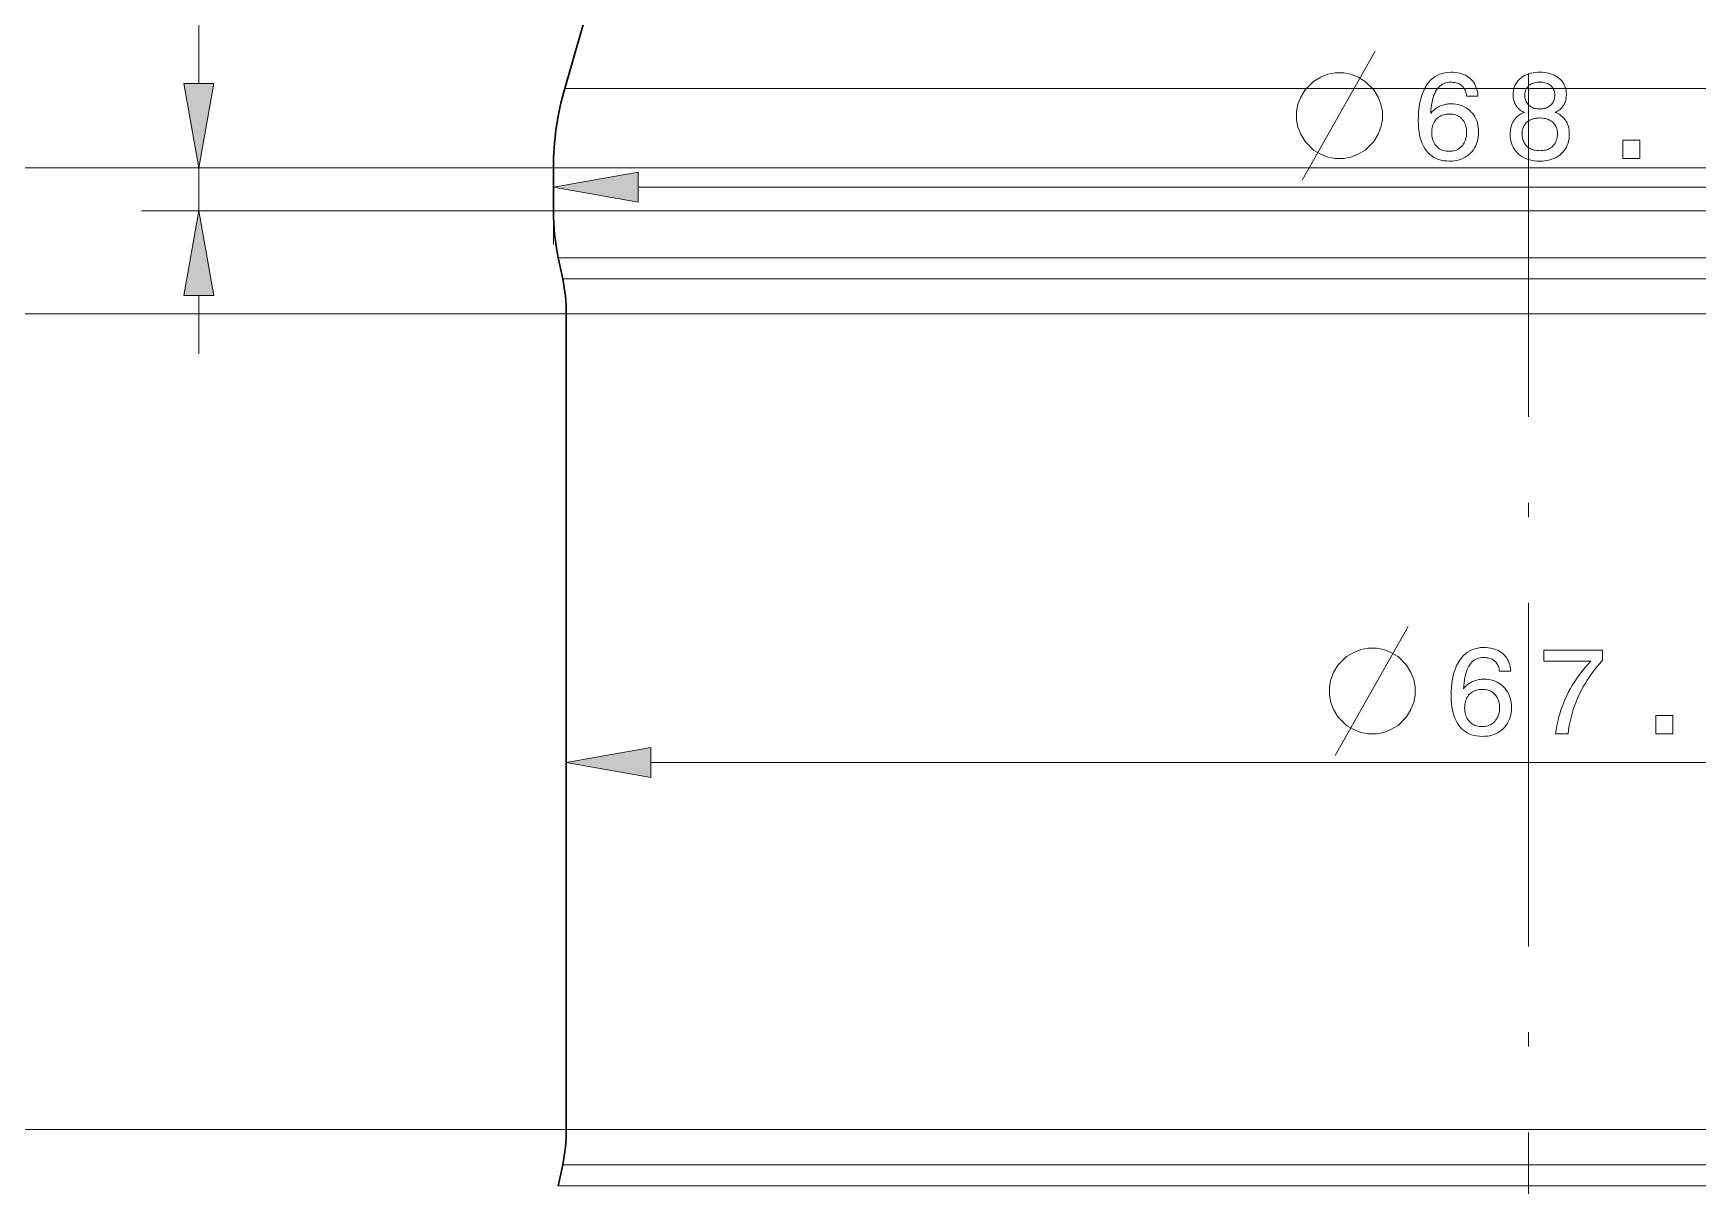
# Model space of a CAD drawing. Extents: x 0 to 297, y 0 to 532.
# Drawn here: x 62.6 to 120.7, y 147.3 to 187.6 of the extents above; entities that cross this region are included whole.
import ezdxf

# ---------------------------------------------------------------- set-up
doc = ezdxf.new("R2010")
doc.units = 0
doc.linetypes.add('DASHDOT', pattern=[18.5, 12, -3, 0.5, -3])

msp = doc.modelspace()

# ---------------------------------------------------------------- linework, layer by layer
at = {"color": 7, "linetype": 'DASHDOT', "lineweight": 13}
msp.add_line((114.834, 371.208), (114.834, 122.985), dxfattribs=at)
at = {"color": 7, "lineweight": 13, "ltscale": 0.271434}
msp.add_line((68.396, 185.862), (68.396, 196.719), dxfattribs=at)
at = {"color": 7, "lineweight": 30, "ltscale": 0.095312}
msp.add_line((82.237, 189.348), (81.178, 185.686), dxfattribs=at)
at = {"color": 7, "lineweight": 13, "ltscale": 0.438017}
msp.add_line((98.698, 185.686), (81.178, 185.686), dxfattribs=at)
at = {"color": 7, "lineweight": 13}
for p, q in [((148.491, 185.686), (98.698, 185.686)), ((80.784, 182.908), (49.167, 182.908)), ((148.884, 182.908), (98.51, 182.908)), ((83.739, 182.234), (145.93, 182.234)), ((148.884, 181.408), (98.51, 181.408)), ((148.715, 179.77), (98.591, 179.77)), ((148.561, 179.036), (98.665, 179.036)), ((81.234, 177.808), (57.645, 177.808)), ((148.434, 177.808), (98.725, 177.808)), ((84.189, 162.132), (145.48, 162.132)), ((81.234, 149.308), (57.645, 149.308)), ((81.234, 149.308), (57.645, 149.308)), ((148.434, 149.308), (98.725, 149.308)), ((148.561, 148.079), (98.665, 148.079)), ((148.715, 147.345), (98.591, 147.345))]:
    msp.add_line(p, q, dxfattribs=at)
at = {"color": 7, "lineweight": 13, "ltscale": 0.359695}
for p, q in [((80.784, 182.908), (66.396, 182.908)), ((80.784, 181.408), (66.396, 181.408))]:
    msp.add_line(p, q, dxfattribs=at)
at = {"color": 7, "lineweight": 13, "ltscale": 0.0375}
msp.add_line((68.396, 181.408), (68.396, 182.908), dxfattribs=at)
at = {"color": 7, "lineweight": 13, "ltscale": 0.066847}
msp.add_line((80.784, 182.908), (80.784, 180.234), dxfattribs=at)
at = {"color": 7, "lineweight": 30, "ltscale": 0.0375}
msp.add_line((80.784, 181.408), (80.784, 182.908), dxfattribs=at)
at = {"color": 7, "lineweight": 13, "ltscale": 0.443139}
for p, q in [((98.51, 182.908), (80.784, 182.908)), ((98.51, 181.408), (80.784, 181.408))]:
    msp.add_line(p, q, dxfattribs=at)
at = {"color": 7, "lineweight": 30, "ltscale": 0.01875}
for p, q in [((81.107, 179.036), (80.954, 179.77)), ((81.107, 148.079), (80.954, 147.345))]:
    msp.add_line(p, q, dxfattribs=at)
at = {"color": 7, "lineweight": 13, "ltscale": 0.440934}
for p, q in [((98.591, 179.77), (80.954, 179.77)), ((98.591, 147.345), (80.954, 147.345))]:
    msp.add_line(p, q, dxfattribs=at)
at = {"color": 7, "lineweight": 13, "ltscale": 0.438936}
for p, q in [((98.665, 179.036), (81.107, 179.036)), ((98.665, 148.079), (81.107, 148.079))]:
    msp.add_line(p, q, dxfattribs=at)
at = {"color": 7, "lineweight": 13, "ltscale": 0.051139}
msp.add_line((68.396, 176.408), (68.396, 178.453), dxfattribs=at)
at = {"color": 7, "lineweight": 30}
msp.add_line((81.234, 149.308), (81.234, 177.808), dxfattribs=at)
at = {"color": 7, "lineweight": 13, "ltscale": 0.437283}
for p, q in [((98.725, 177.808), (81.234, 177.808)), ((98.725, 149.308), (81.234, 149.308))]:
    msp.add_line(p, q, dxfattribs=at)
at = {"color": 7, "lineweight": 13}
for points in [[(106.935, 182.484), (108.635, 185.484), (109.485, 186.984)], [(108.084, 162.382), (109.784, 165.382), (110.634, 166.882)]]:
    msp.add_lwpolyline(points, dxfattribs=at)
for points in [[(108.385, 186.234), (108.085, 186.234), (107.835, 186.184), (107.585, 186.084), (107.335, 185.934), (107.035, 185.634), (106.885, 185.384), (106.785, 185.134), (106.735, 184.884), (106.735, 184.584), (106.785, 184.334), (106.885, 184.084), (107.035, 183.834), (107.335, 183.534), (107.585, 183.384), (107.835, 183.284), (108.085, 183.234), (108.385, 183.234), (108.635, 183.284), (108.885, 183.384), (109.135, 183.534), (109.435, 183.834), (109.585, 184.084), (109.685, 184.334), (109.735, 184.584), (109.735, 184.884), (109.685, 185.134), (109.585, 185.384), (109.435, 185.634), (109.135, 185.934), (108.885, 186.084), (108.635, 186.184)], [(113.071, 185.422), (112.675, 185.422), (112.669, 185.468), (112.661, 185.511), (112.651, 185.553), (112.638, 185.592), (112.623, 185.628), (112.605, 185.663), (112.586, 185.696), (112.564, 185.726), (112.539, 185.754), (112.513, 185.779), (112.484, 185.803), (112.453, 185.824), (112.42, 185.842), (112.385, 185.858), (112.348, 185.872), (112.308, 185.883), (112.267, 185.892), (112.224, 185.898), (112.178, 185.902), (112.131, 185.903), (112.067, 185.9), (112.006, 185.892), (111.947, 185.879), (111.892, 185.86), (111.841, 185.835), (111.792, 185.806), (111.746, 185.771), (111.703, 185.73), (111.664, 185.684), (111.627, 185.633), (111.594, 185.576), (111.563, 185.514), (111.535, 185.446), (111.51, 185.373), (111.488, 185.294), (111.469, 185.209), (111.453, 185.119), (111.44, 185.023), (111.43, 184.922), (111.423, 184.815), (111.448, 184.847), (111.475, 184.877), (111.504, 184.905), (111.533, 184.932), (111.563, 184.958), (111.594, 184.982), (111.627, 185.004), (111.661, 185.025), (111.696, 185.044), (111.731, 185.062), (111.768, 185.078), (111.806, 185.092), (111.845, 185.105), (111.884, 185.116), (111.925, 185.125), (111.966, 185.132), (112.008, 185.138), (112.051, 185.143), (112.095, 185.145), (112.139, 185.146), (112.223, 185.143), (112.303, 185.135), (112.38, 185.121), (112.454, 185.102), (112.525, 185.078), (112.593, 185.048), (112.657, 185.012), (112.718, 184.971), (112.776, 184.925), (112.831, 184.873), (112.881, 184.817), (112.927, 184.757), (112.966, 184.693), (113.001, 184.627), (113.03, 184.556), (113.054, 184.483), (113.073, 184.405), (113.086, 184.325), (113.094, 184.241), (113.097, 184.153), (113.094, 184.065), (113.085, 183.981), (113.071, 183.9), (113.051, 183.822), (113.026, 183.748), (112.995, 183.677), (112.959, 183.609), (112.916, 183.545), (112.869, 183.484), (112.815, 183.427), (112.757, 183.374), (112.696, 183.326), (112.631, 183.284), (112.562, 183.248), (112.49, 183.217), (112.415, 183.192), (112.336, 183.173), (112.253, 183.159), (112.168, 183.15), (112.078, 183.147), (111.975, 183.151), (111.877, 183.162), (111.784, 183.18), (111.696, 183.206), (111.613, 183.239), (111.535, 183.279), (111.461, 183.326), (111.393, 183.381), (111.329, 183.443), (111.271, 183.512), (111.218, 183.588), (111.17, 183.671), (111.128, 183.76), (111.091, 183.855), (111.061, 183.957), (111.035, 184.066), (111.016, 184.181), (111.002, 184.302), (110.993, 184.43), (110.99, 184.564), (110.993, 184.722), (111.002, 184.872), (111.017, 185.015), (111.038, 185.15), (111.065, 185.279), (111.098, 185.4), (111.137, 185.513), (111.181, 185.62), (111.232, 185.719), (111.289, 185.811), (111.351, 185.895), (111.418, 185.97), (111.489, 186.036), (111.566, 186.094), (111.647, 186.142), (111.733, 186.182), (111.824, 186.213), (111.919, 186.235), (112.02, 186.248), (112.125, 186.253), (112.208, 186.251), (112.289, 186.244), (112.365, 186.233), (112.438, 186.218), (112.508, 186.198), (112.573, 186.175), (112.635, 186.146), (112.694, 186.114), (112.749, 186.077), (112.8, 186.036), (112.848, 185.99), (112.89, 185.942), (112.929, 185.889), (112.963, 185.833), (112.992, 185.774), (113.017, 185.711), (113.037, 185.644), (113.053, 185.574), (113.064, 185.5)], [(114.697, 184.849), (114.658, 184.867), (114.621, 184.888), (114.587, 184.909), (114.554, 184.932), (114.523, 184.956), (114.495, 184.981), (114.468, 185.008), (114.443, 185.036), (114.42, 185.065), (114.399, 185.095), (114.381, 185.127), (114.364, 185.161), (114.349, 185.195), (114.336, 185.232), (114.325, 185.269), (114.316, 185.308), (114.309, 185.349), (114.304, 185.391), (114.301, 185.434), (114.3, 185.479), (114.303, 185.546), (114.311, 185.611), (114.324, 185.674), (114.342, 185.733), (114.365, 185.791), (114.393, 185.845), (114.427, 185.897), (114.466, 185.947), (114.509, 185.993), (114.559, 186.038), (114.612, 186.079), (114.668, 186.115), (114.728, 186.147), (114.79, 186.175), (114.856, 186.199), (114.925, 186.218), (114.997, 186.233), (115.072, 186.244), (115.151, 186.251), (115.232, 186.253), (115.314, 186.251), (115.393, 186.244), (115.468, 186.233), (115.54, 186.218), (115.609, 186.199), (115.675, 186.175), (115.738, 186.147), (115.797, 186.115), (115.853, 186.079), (115.906, 186.038), (115.954, 185.993), (115.998, 185.947), (116.036, 185.897), (116.07, 185.845), (116.098, 185.791), (116.121, 185.733), (116.139, 185.674), (116.152, 185.611), (116.159, 185.546), (116.162, 185.479), (116.161, 185.434), (116.158, 185.39), (116.153, 185.348), (116.146, 185.307), (116.138, 185.268), (116.127, 185.23), (116.114, 185.193), (116.1, 185.159), (116.083, 185.125), (116.065, 185.093), (116.044, 185.063), (116.022, 185.034), (115.997, 185.006), (115.971, 184.979), (115.942, 184.954), (115.911, 184.93), (115.879, 184.908), (115.844, 184.887), (115.807, 184.867), (115.768, 184.849), (115.816, 184.829), (115.861, 184.808), (115.905, 184.784), (115.946, 184.759), (115.984, 184.731), (116.02, 184.702), (116.054, 184.67), (116.085, 184.637), (116.113, 184.601), (116.14, 184.564), (116.164, 184.525), (116.185, 184.484), (116.204, 184.441), (116.22, 184.397), (116.234, 184.351), (116.245, 184.303), (116.254, 184.253), (116.26, 184.202), (116.264, 184.149), (116.265, 184.094), (116.262, 184.009), (116.254, 183.928), (116.24, 183.85), (116.22, 183.776), (116.195, 183.706), (116.165, 183.638), (116.128, 183.575), (116.086, 183.514), (116.039, 183.458), (115.986, 183.405), (115.928, 183.356), (115.866, 183.312), (115.801, 183.273), (115.731, 183.24), (115.658, 183.212), (115.58, 183.189), (115.499, 183.171), (115.414, 183.158), (115.325, 183.15), (115.232, 183.147), (115.139, 183.15), (115.05, 183.158), (114.965, 183.171), (114.884, 183.189), (114.807, 183.212), (114.734, 183.24), (114.664, 183.273), (114.599, 183.312), (114.537, 183.356), (114.48, 183.405), (114.427, 183.458), (114.379, 183.514), (114.338, 183.575), (114.301, 183.638), (114.271, 183.706), (114.246, 183.776), (114.226, 183.85), (114.212, 183.928), (114.204, 184.009), (114.201, 184.094), (114.202, 184.149), (114.206, 184.202), (114.213, 184.253), (114.221, 184.303), (114.233, 184.351), (114.246, 184.397), (114.263, 184.441), (114.282, 184.484), (114.303, 184.525), (114.327, 184.564), (114.353, 184.601), (114.382, 184.637), (114.413, 184.67), (114.446, 184.702), (114.482, 184.731), (114.52, 184.759), (114.561, 184.784), (114.604, 184.808), (114.649, 184.829)], [(67.875, 185.862), (68.396, 182.908), (68.917, 185.862)], [(114.711, 185.445), (114.713, 185.403), (114.717, 185.363), (114.724, 185.324), (114.734, 185.287), (114.747, 185.251), (114.763, 185.218), (114.781, 185.186), (114.802, 185.155), (114.827, 185.127), (114.854, 185.1), (114.883, 185.075), (114.914, 185.053), (114.948, 185.033), (114.983, 185.016), (115.019, 185.002), (115.058, 184.99), (115.099, 184.981), (115.141, 184.974), (115.186, 184.97), (115.232, 184.969), (115.279, 184.97), (115.324, 184.974), (115.366, 184.981), (115.407, 184.99), (115.446, 185.002), (115.483, 185.016), (115.519, 185.033), (115.552, 185.053), (115.583, 185.075), (115.613, 185.1), (115.64, 185.127), (115.664, 185.155), (115.685, 185.186), (115.704, 185.218), (115.719, 185.251), (115.732, 185.287), (115.742, 185.324), (115.749, 185.363), (115.754, 185.403), (115.755, 185.445), (115.754, 185.487), (115.749, 185.528), (115.742, 185.566), (115.733, 185.603), (115.72, 185.637), (115.705, 185.67), (115.687, 185.701), (115.666, 185.731), (115.642, 185.758), (115.616, 185.784), (115.587, 185.807), (115.556, 185.828), (115.523, 185.847), (115.488, 185.863), (115.45, 185.876), (115.411, 185.887), (115.369, 185.896), (115.326, 185.902), (115.28, 185.906), (115.232, 185.907), (115.185, 185.906), (115.139, 185.902), (115.096, 185.896), (115.055, 185.887), (115.016, 185.876), (114.978, 185.863), (114.943, 185.847), (114.91, 185.828), (114.879, 185.807), (114.851, 185.784), (114.824, 185.758), (114.8, 185.731), (114.78, 185.701), (114.762, 185.67), (114.746, 185.637), (114.734, 185.603), (114.724, 185.566), (114.717, 185.528), (114.713, 185.487)], [(112.679, 184.149), (112.677, 184.206), (112.673, 184.261), (112.664, 184.314), (112.653, 184.364), (112.639, 184.412), (112.621, 184.458), (112.6, 184.501), (112.575, 184.542), (112.548, 184.581), (112.517, 184.617), (112.483, 184.65), (112.448, 184.68), (112.41, 184.706), (112.371, 184.729), (112.329, 184.748), (112.286, 184.764), (112.24, 184.776), (112.192, 184.785), (112.143, 184.79), (112.091, 184.792), (112.033, 184.79), (111.978, 184.785), (111.925, 184.776), (111.875, 184.764), (111.828, 184.749), (111.783, 184.73), (111.74, 184.707), (111.7, 184.681), (111.663, 184.652), (111.628, 184.619), (111.596, 184.583), (111.568, 184.545), (111.543, 184.504), (111.521, 184.46), (111.502, 184.414), (111.487, 184.365), (111.476, 184.314), (111.467, 184.26), (111.462, 184.204), (111.461, 184.145), (111.462, 184.085), (111.467, 184.029), (111.475, 183.975), (111.487, 183.923), (111.502, 183.874), (111.52, 183.828), (111.542, 183.783), (111.566, 183.742), (111.595, 183.703), (111.626, 183.666), (111.66, 183.632), (111.697, 183.602), (111.736, 183.576), (111.777, 183.553), (111.821, 183.533), (111.867, 183.517), (111.915, 183.505), (111.966, 183.496), (112.019, 183.491), (112.074, 183.489), (112.127, 183.491), (112.178, 183.496), (112.227, 183.505), (112.274, 183.518), (112.318, 183.534), (112.361, 183.555), (112.402, 183.578), (112.44, 183.606), (112.477, 183.637), (112.511, 183.671), (112.543, 183.709), (112.572, 183.749), (112.597, 183.791), (112.619, 183.835), (112.637, 183.882), (112.652, 183.931), (112.664, 183.982), (112.672, 184.035), (112.677, 184.091)], [(114.617, 184.102), (114.618, 184.049), (114.623, 183.997), (114.631, 183.948), (114.643, 183.902), (114.658, 183.857), (114.676, 183.815), (114.698, 183.775), (114.722, 183.737), (114.751, 183.702), (114.782, 183.669), (114.816, 183.639), (114.853, 183.612), (114.892, 183.588), (114.933, 183.567), (114.977, 183.55), (115.024, 183.535), (115.072, 183.524), (115.123, 183.516), (115.176, 183.512), (115.232, 183.51), (115.288, 183.512), (115.342, 183.516), (115.393, 183.524), (115.442, 183.535), (115.489, 183.55), (115.533, 183.567), (115.574, 183.588), (115.613, 183.612), (115.65, 183.639), (115.684, 183.669), (115.716, 183.702), (115.744, 183.737), (115.769, 183.775), (115.79, 183.815), (115.808, 183.857), (115.823, 183.902), (115.835, 183.948), (115.843, 183.997), (115.848, 184.049), (115.85, 184.102), (115.848, 184.152), (115.843, 184.2), (115.835, 184.246), (115.824, 184.289), (115.809, 184.331), (115.791, 184.37), (115.769, 184.407), (115.745, 184.442), (115.717, 184.475), (115.685, 184.506), (115.651, 184.534), (115.615, 184.56), (115.576, 184.582), (115.534, 184.601), (115.49, 184.618), (115.443, 184.631), (115.394, 184.641), (115.343, 184.649), (115.289, 184.653), (115.232, 184.655), (115.176, 184.653), (115.122, 184.649), (115.071, 184.641), (115.022, 184.631), (114.976, 184.618), (114.932, 184.601), (114.891, 184.582), (114.852, 184.56), (114.815, 184.534), (114.781, 184.506), (114.75, 184.475), (114.722, 184.442), (114.697, 184.407), (114.676, 184.37), (114.658, 184.331), (114.643, 184.289), (114.631, 184.246), (114.623, 184.2), (114.618, 184.152)], [(118.133, 183.234), (118.133, 183.877), (118.73, 183.877), (118.73, 183.234)], [(83.739, 182.755), (80.784, 182.234), (83.739, 181.713)], [(68.917, 178.453), (68.396, 181.408), (67.875, 178.453)], [(109.534, 166.132), (109.234, 166.132), (108.984, 166.082), (108.734, 165.982), (108.484, 165.832), (108.184, 165.532), (108.034, 165.282), (107.934, 165.032), (107.884, 164.782), (107.884, 164.482), (107.934, 164.232), (108.034, 163.982), (108.184, 163.732), (108.484, 163.432), (108.734, 163.282), (108.984, 163.182), (109.234, 163.132), (109.534, 163.132), (109.784, 163.182), (110.034, 163.282), (110.284, 163.432), (110.584, 163.732), (110.734, 163.982), (110.834, 164.232), (110.884, 164.482), (110.884, 164.782), (110.834, 165.032), (110.734, 165.282), (110.584, 165.532), (110.284, 165.832), (110.034, 165.982), (109.784, 166.082)], [(114.22, 165.32), (113.824, 165.32), (113.818, 165.366), (113.81, 165.409), (113.799, 165.451), (113.787, 165.49), (113.771, 165.527), (113.754, 165.561), (113.734, 165.594), (113.712, 165.624), (113.688, 165.652), (113.661, 165.678), (113.632, 165.701), (113.602, 165.722), (113.569, 165.74), (113.533, 165.757), (113.496, 165.77), (113.457, 165.781), (113.416, 165.79), (113.373, 165.796), (113.327, 165.8), (113.28, 165.801), (113.215, 165.798), (113.154, 165.79), (113.096, 165.777), (113.041, 165.758), (112.989, 165.733), (112.94, 165.704), (112.895, 165.669), (112.852, 165.628), (112.812, 165.582), (112.776, 165.531), (112.742, 165.474), (112.712, 165.412), (112.684, 165.344), (112.659, 165.271), (112.637, 165.192), (112.618, 165.107), (112.602, 165.017), (112.589, 164.921), (112.579, 164.82), (112.571, 164.713), (112.597, 164.745), (112.624, 164.775), (112.652, 164.803), (112.681, 164.83), (112.712, 164.856), (112.743, 164.88), (112.776, 164.902), (112.81, 164.923), (112.844, 164.942), (112.88, 164.96), (112.917, 164.976), (112.955, 164.99), (112.994, 165.003), (113.033, 165.014), (113.073, 165.023), (113.115, 165.031), (113.157, 165.036), (113.2, 165.041), (113.243, 165.043), (113.288, 165.044), (113.372, 165.041), (113.452, 165.033), (113.529, 165.02), (113.603, 165), (113.674, 164.976), (113.742, 164.946), (113.806, 164.91), (113.867, 164.869), (113.925, 164.823), (113.98, 164.771), (114.03, 164.715), (114.075, 164.655), (114.115, 164.592), (114.15, 164.525), (114.179, 164.455), (114.203, 164.381), (114.221, 164.304), (114.235, 164.223), (114.243, 164.139), (114.245, 164.051), (114.242, 163.963), (114.234, 163.879), (114.22, 163.798), (114.2, 163.72), (114.175, 163.646), (114.144, 163.575), (114.107, 163.508), (114.065, 163.443), (114.017, 163.382), (113.964, 163.325), (113.906, 163.272), (113.844, 163.224), (113.779, 163.182), (113.711, 163.146), (113.639, 163.115), (113.563, 163.09), (113.485, 163.071), (113.402, 163.057), (113.316, 163.048), (113.227, 163.045), (113.124, 163.049), (113.026, 163.06), (112.933, 163.078), (112.845, 163.104), (112.762, 163.137), (112.683, 163.177), (112.61, 163.224), (112.542, 163.279), (112.478, 163.341), (112.42, 163.41), (112.366, 163.486), (112.319, 163.569), (112.277, 163.658), (112.24, 163.754), (112.209, 163.856), (112.184, 163.964), (112.164, 164.079), (112.15, 164.2), (112.142, 164.328), (112.139, 164.462), (112.142, 164.62), (112.151, 164.77), (112.166, 164.913), (112.187, 165.048), (112.214, 165.177), (112.247, 165.298), (112.285, 165.411), (112.33, 165.518), (112.381, 165.617), (112.437, 165.709), (112.5, 165.793), (112.566, 165.868), (112.638, 165.934), (112.714, 165.992), (112.796, 166.04), (112.882, 166.08), (112.972, 166.111), (113.068, 166.133), (113.168, 166.146), (113.273, 166.151), (113.357, 166.149), (113.437, 166.142), (113.514, 166.131), (113.587, 166.116), (113.656, 166.097), (113.722, 166.073), (113.784, 166.044), (113.843, 166.012), (113.898, 165.975), (113.949, 165.934), (113.996, 165.889), (114.039, 165.84), (114.078, 165.787), (114.111, 165.731), (114.141, 165.672), (114.166, 165.609), (114.186, 165.542), (114.202, 165.472), (114.213, 165.398)], [(115.782, 163.132), (115.804, 163.276), (115.829, 163.417), (115.859, 163.557), (115.892, 163.694), (115.93, 163.83), (115.972, 163.964), (116.018, 164.095), (116.068, 164.225), (116.122, 164.352), (116.18, 164.478), (116.242, 164.602), (116.309, 164.725), (116.381, 164.847), (116.457, 164.968), (116.538, 165.088), (116.623, 165.206), (116.713, 165.324), (116.808, 165.44), (116.907, 165.556), (117.011, 165.67), (115.371, 165.67), (115.371, 166.064), (117.427, 166.064), (117.427, 165.706), (117.326, 165.594), (117.23, 165.48), (117.138, 165.365), (117.05, 165.247), (116.967, 165.128), (116.888, 165.008), (116.813, 164.886), (116.742, 164.762), (116.675, 164.636), (116.613, 164.509), (116.555, 164.379), (116.501, 164.248), (116.451, 164.116), (116.405, 163.981), (116.364, 163.844), (116.326, 163.705), (116.293, 163.565), (116.264, 163.422), (116.239, 163.278), (116.219, 163.132)], [(113.828, 164.047), (113.826, 164.104), (113.821, 164.159), (113.813, 164.212), (113.802, 164.262), (113.787, 164.31), (113.769, 164.356), (113.748, 164.399), (113.724, 164.44), (113.696, 164.479), (113.666, 164.515), (113.632, 164.548), (113.597, 164.578), (113.559, 164.604), (113.519, 164.627), (113.478, 164.646), (113.434, 164.662), (113.389, 164.674), (113.341, 164.683), (113.291, 164.688), (113.24, 164.69), (113.182, 164.688), (113.127, 164.683), (113.074, 164.674), (113.024, 164.662), (112.976, 164.647), (112.931, 164.628), (112.889, 164.605), (112.849, 164.579), (112.812, 164.55), (112.777, 164.517), (112.745, 164.481), (112.717, 164.443), (112.691, 164.402), (112.67, 164.358), (112.651, 164.312), (112.636, 164.263), (112.624, 164.212), (112.616, 164.158), (112.611, 164.102), (112.609, 164.043), (112.611, 163.984), (112.616, 163.927), (112.624, 163.873), (112.636, 163.821), (112.651, 163.772), (112.669, 163.726), (112.69, 163.682), (112.715, 163.64), (112.743, 163.601), (112.775, 163.564), (112.809, 163.53), (112.846, 163.5), (112.885, 163.474), (112.926, 163.451), (112.97, 163.431), (113.016, 163.415), (113.064, 163.403), (113.114, 163.394), (113.167, 163.389), (113.223, 163.387), (113.276, 163.389), (113.327, 163.394), (113.376, 163.403), (113.422, 163.416), (113.467, 163.433), (113.51, 163.453), (113.55, 163.476), (113.589, 163.504), (113.626, 163.535), (113.66, 163.569), (113.692, 163.607), (113.721, 163.647), (113.746, 163.689), (113.768, 163.733), (113.786, 163.78), (113.801, 163.829), (113.813, 163.88), (113.821, 163.933), (113.826, 163.989)], [(119.282, 163.132), (119.282, 163.775), (119.878, 163.775), (119.878, 163.132)], [(84.189, 162.653), (81.234, 162.132), (84.189, 161.611)]]:
    msp.add_lwpolyline(points, close=True, dxfattribs=at)
at = {"color": 7, "lineweight": 30}
for centre, radius, start, end in [((90.784, 182.908), 10, 163.87195, 179.99999), ((88.784, 181.408), 8, 180.00001, 191.81227), ((75.234, 177.808), 6, 0, 11.81228), ((75.234, 149.308), 6, 348.18772, 360)]:
    msp.add_arc(centre, radius, start, end, dxfattribs=at)
at = {"color": 7, "lineweight": 13}
for points in [[(67.875, 185.862), (68.396, 182.908), (67.875, 185.862), (68.917, 185.862)], [(83.739, 182.755), (80.784, 182.234), (83.739, 182.755), (83.739, 181.713)], [(68.917, 178.453), (68.396, 181.408), (68.917, 178.453), (67.875, 178.453)], [(84.189, 162.653), (81.234, 162.132), (84.189, 162.653), (84.189, 161.611)]]:
    msp.add_solid(points, dxfattribs=at)

doc.saveas('drawing.dxf')
